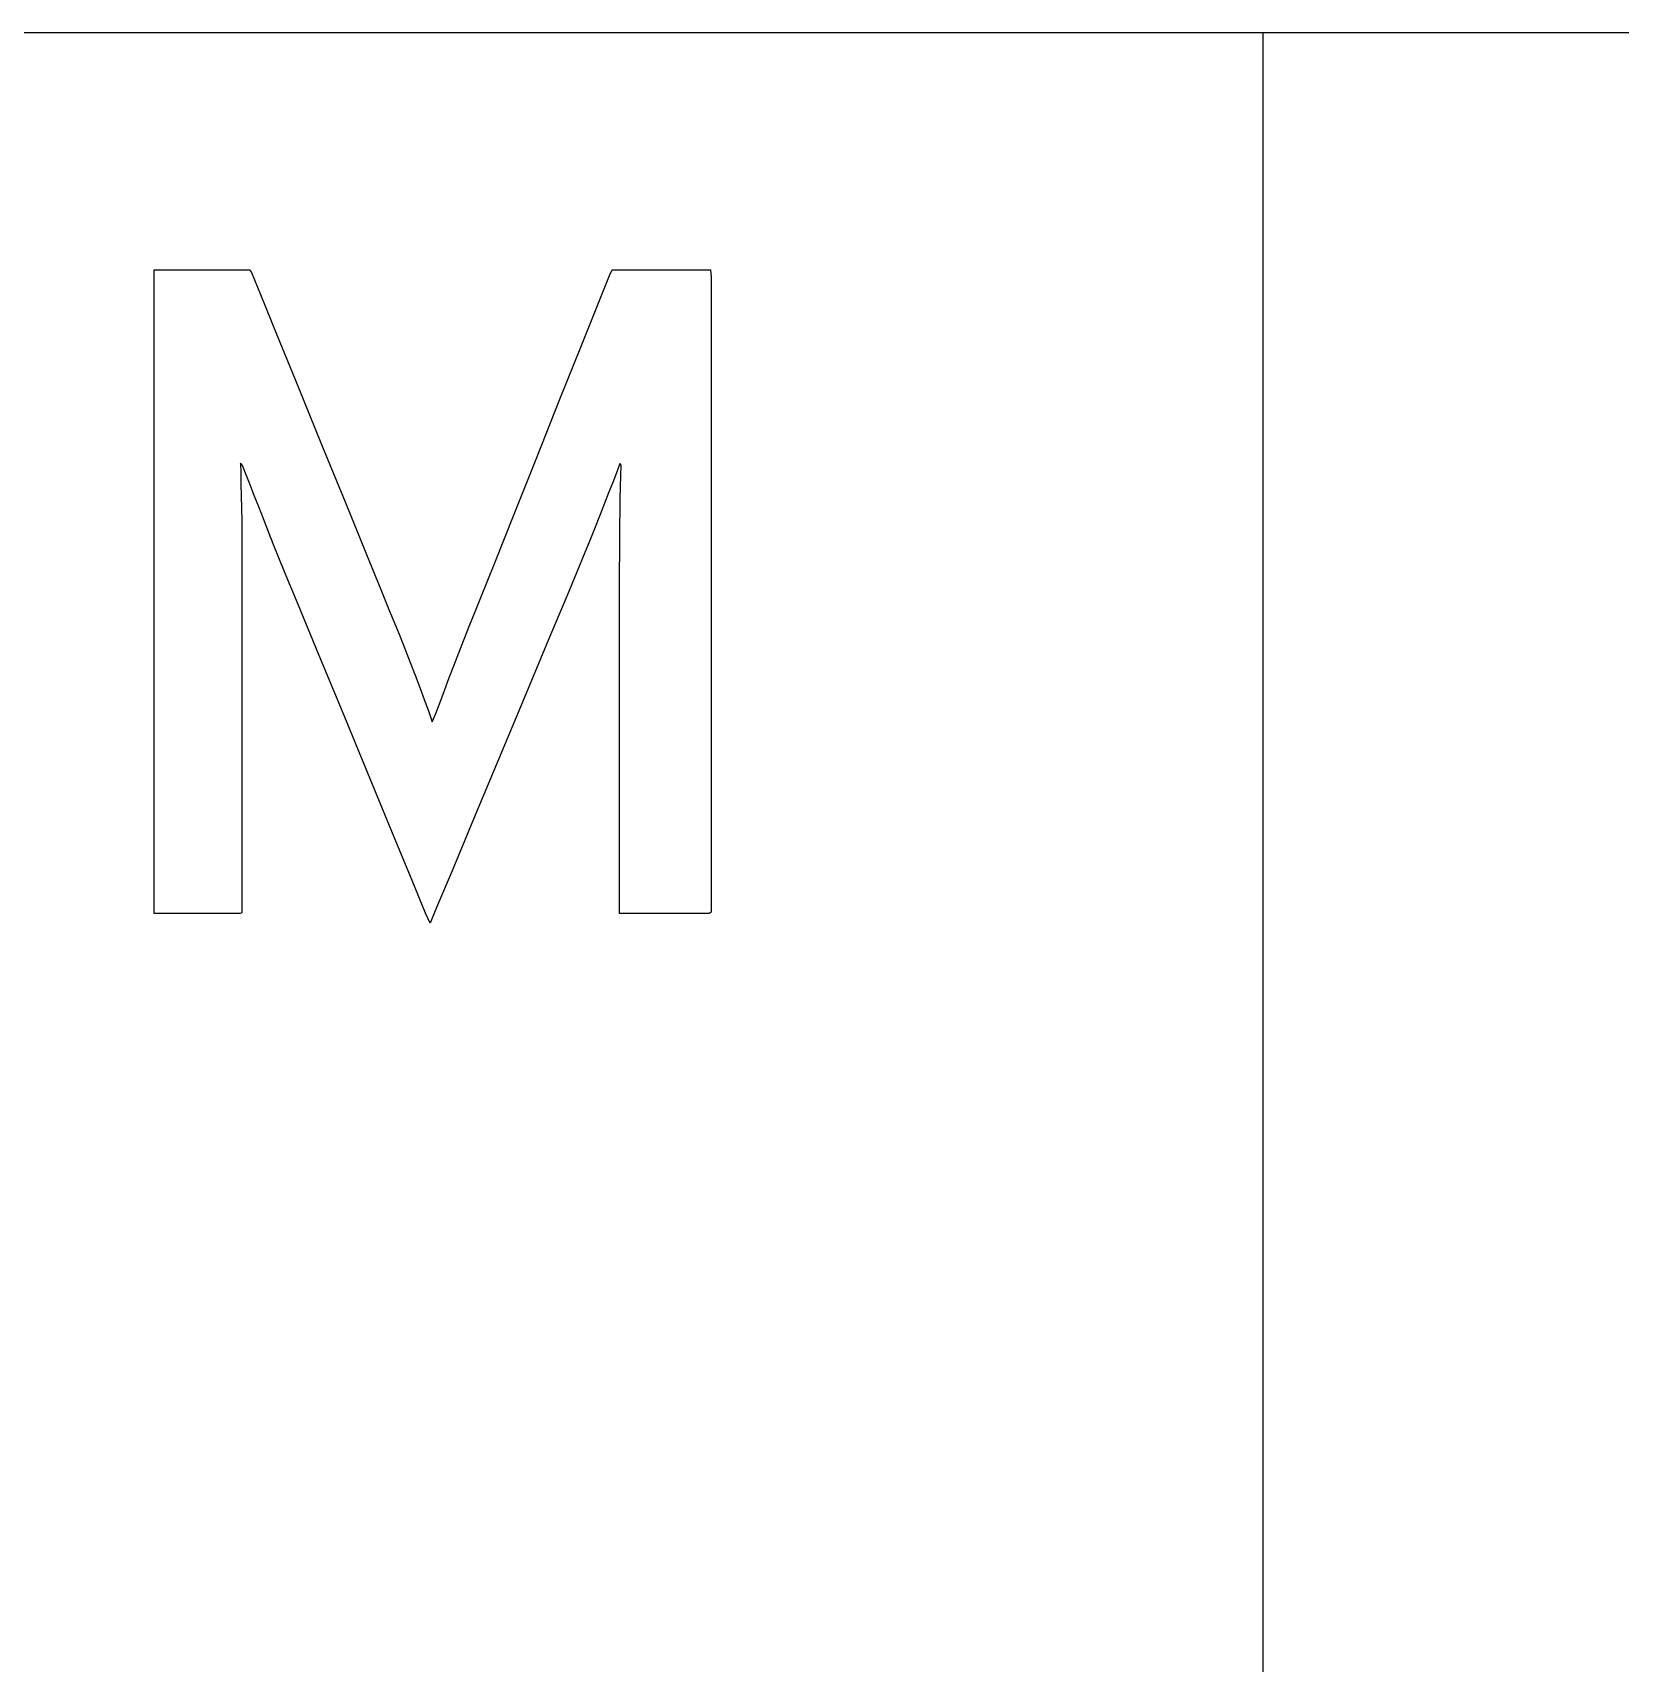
# Model space of a CAD drawing. Extents: x 1 to 47.7, y 0.2 to 35.
# Drawn here: x 42.4003 to 42.5921, y 10.3977 to 10.5947 of the extents above; entities that cross this region are included whole.
import ezdxf

# ---------------------------------------------------------------- set-up
doc = ezdxf.new("R2010")
doc.units = 0
doc.header["$MEASUREMENT"] = 0
doc.layers.add('7_4___24__OPTOISO_INDEPEND', color=7, linetype='CONTINUOUS')
doc.layers.add('8_0_____DWG', color=7, linetype='CONTINUOUS')

msp = doc.modelspace()

# ---------------------------------------------------------------- linework, layer by layer
at = {"layer": '7_4___24__OPTOISO_INDEPEND'}
msp.add_lwpolyline([(42.47119, 10.48831), (42.47119, 10.48979), (42.47119, 10.49374), (42.47119, 10.49944), (42.47119, 10.50615), (42.47119, 10.51315), (42.47119, 10.51969), (42.47119, 10.52507), (42.47119, 10.52853), (42.47119, 10.52988), (42.4712, 10.53178), (42.4712, 10.53359), (42.47122, 10.5353), (42.47124, 10.53692), (42.47127, 10.53845), (42.4713, 10.53988), (42.47134, 10.54122), (42.47138, 10.54247), (42.47123, 10.54267), (42.47081, 10.54157), (42.47035, 10.54039), (42.46986, 10.53912), (42.46932, 10.53776), (42.46875, 10.53631), (42.46814, 10.53478), (42.46749, 10.53316), (42.4668, 10.53146), (42.46627, 10.53015), (42.46484, 10.52673), (42.46253, 10.5212), (42.45966, 10.51434), (42.45655, 10.50691), (42.45354, 10.49969), (42.45094, 10.49347), (42.44907, 10.48902), (42.44828, 10.48712), (42.44775, 10.48835), (42.44612, 10.4923), (42.44368, 10.4982), (42.44077, 10.50526), (42.43769, 10.51271), (42.43478, 10.51977), (42.43234, 10.52566), (42.43071, 10.52961), (42.43011, 10.53107), (42.42942, 10.53279), (42.42877, 10.53443), (42.42816, 10.53598), (42.42758, 10.53745), (42.42703, 10.53882), (42.42653, 10.54011), (42.42605, 10.54131), (42.42562, 10.54243), (42.42536, 10.54274), (42.42541, 10.54151), (42.42544, 10.54019), (42.42548, 10.53878), (42.42551, 10.53727), (42.42553, 10.53567), (42.42555, 10.53398), (42.42556, 10.53219), (42.42556, 10.53031), (42.42556, 10.52897), (42.42556, 10.52603), (42.42556, 10.52102), (42.42556, 10.51467), (42.42556, 10.50771), (42.42556, 10.50087), (42.42556, 10.49488), (42.42556, 10.49048), (42.42556, 10.48839), (42.42533, 10.48831), (42.42443, 10.48831), (42.42304, 10.48831), (42.42135, 10.48831), (42.41954, 10.48831), (42.41781, 10.48831), (42.41634, 10.48831), (42.41531, 10.48831), (42.41493, 10.48831), (42.41493, 10.49111), (42.41493, 10.49858), (42.41493, 10.50935), (42.41493, 10.52204), (42.41493, 10.53527), (42.41493, 10.54765), (42.41493, 10.55781), (42.41493, 10.56436), (42.41495, 10.56609), (42.41555, 10.56609), (42.41679, 10.56609), (42.41849, 10.56609), (42.42043, 10.56609), (42.4224, 10.56609), (42.4242, 10.56609), (42.42563, 10.56609), (42.42646, 10.56609), (42.42672, 10.56578), (42.42781, 10.56309), (42.42979, 10.55824), (42.43235, 10.55196), (42.43518, 10.54498), (42.43801, 10.53804), (42.44051, 10.53188), (42.44241, 10.52724), (42.44338, 10.52483), (42.44393, 10.52351), (42.44462, 10.52184), (42.44528, 10.52021), (42.4459, 10.51863), (42.4465, 10.5171), (42.44706, 10.51562), (42.44758, 10.51418), (42.44808, 10.51279), (42.44855, 10.51145), (42.449, 10.51247), (42.44949, 10.51383), (42.45001, 10.51524), (42.45056, 10.51671), (42.45114, 10.51823), (42.45175, 10.51981), (42.45239, 10.52144), (42.45307, 10.52312), (42.4537, 10.52468), (42.45442, 10.52648), (42.4561, 10.53069), (42.45845, 10.53658), (42.46118, 10.54341), (42.46398, 10.55044), (42.46658, 10.55694), (42.46867, 10.56217), (42.46996, 10.56541), (42.47028, 10.56609), (42.47098, 10.56609), (42.47233, 10.56609), (42.47412, 10.56609), (42.47613, 10.56609), (42.47816, 10.56609), (42.47998, 10.56609), (42.48139, 10.56609), (42.48217, 10.56609), (42.48226, 10.56519), (42.48226, 10.55963), (42.48226, 10.55015), (42.48226, 10.53814), (42.48226, 10.52498), (42.48226, 10.51206), (42.48226, 10.50074), (42.48226, 10.49241), (42.48226, 10.48846), (42.48201, 10.48831), (42.48108, 10.48831), (42.47964, 10.48831), (42.47787, 10.48831), (42.47599, 10.48831), (42.47419, 10.48831), (42.47265, 10.48831), (42.47159, 10.48831)], close=True, dxfattribs=at)
at = {"layer": '8_0_____DWG'}
for points in [[(41.85583, 10.59475), (41.90679, 10.59475), (41.95668, 10.59475), (42.0055, 10.59475), (42.05323, 10.59475), (42.09987, 10.59475), (42.1454, 10.59475), (42.18981, 10.59475), (42.23309, 10.59475), (42.27522, 10.59475), (42.3162, 10.59475), (42.35601, 10.59475), (42.39464, 10.59475), (42.43208, 10.59475), (42.46832, 10.59475), (42.50334, 10.59475), (42.53713, 10.59475), (42.56969, 10.59475), (42.60099, 10.59475)], [(42.54892, 10.59475), (42.54892, 10.00695)]]:
    msp.add_lwpolyline(points, dxfattribs=at)

doc.saveas('drawing.dxf')
